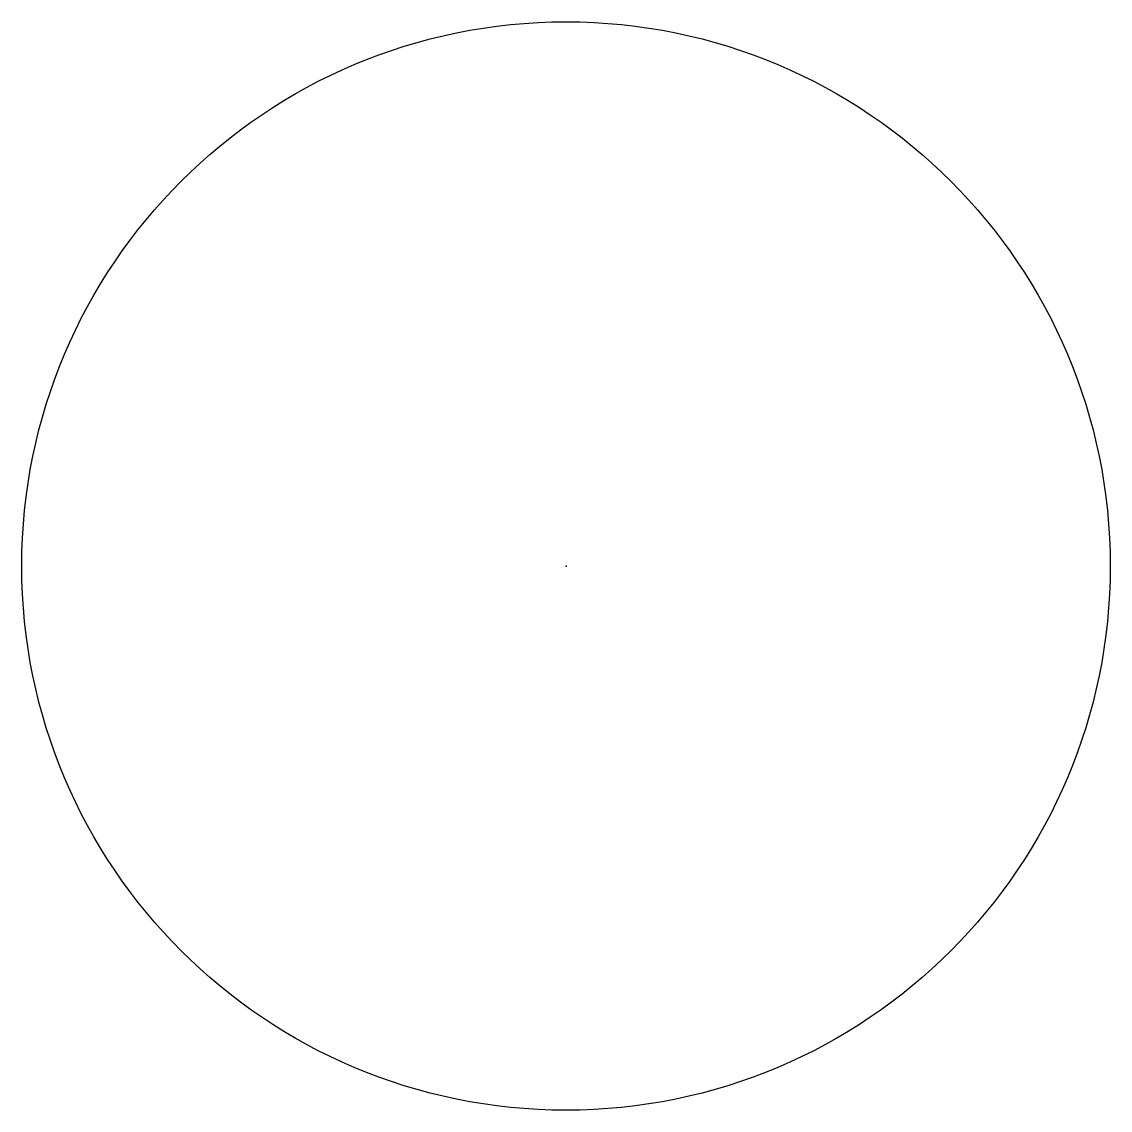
# Model space of a CAD drawing. Header units: millimetres. Extents: x 45.94 to 48.94, y -1.5 to 1.5.
import ezdxf

# ---------------------------------------------------------------- set-up
doc = ezdxf.new("R2010")
doc.units = ezdxf.units.MM
doc.layers.get('0').update_dxf_attribs({"linetype": 'CONTINUOUS'})

msp = doc.modelspace()

# ---------------------------------------------------------------- linework, layer by layer
msp.add_circle((47.4421, 0), 1.5)
msp.add_point((47.4421, 0))

doc.saveas('drawing.dxf')
